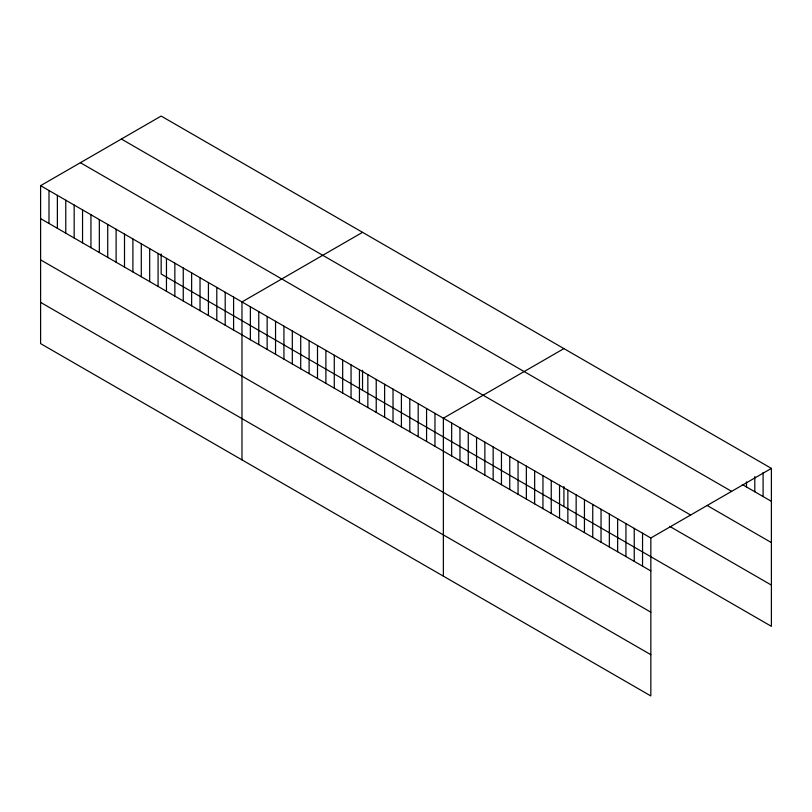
<?xml version="1.0" encoding="UTF-8"?>
<svg xmlns="http://www.w3.org/2000/svg" width="812" height="812" viewBox="0 0 812 812"><rect width="100%" height="100%" fill="white"/><g stroke="black" fill="none" stroke-linecap="round" stroke-linejoin="round"><path stroke-width="1.22" d="M40.6 185.674L650.838 537.991L650.838 695.935L40.6 343.608L40.6 185.674L161.162 116.065L771.4 468.392L771.4 626.326L161.162 274.009L161.162 253.973M362.538 232.333L241.976 301.932L241.976 459.876M563.914 348.602L443.362 418.2L443.362 576.144M650.838 537.991L771.4 468.392M742.351 484.561L771.4 501.339M121.374 139.035L731.612 491.351M707.079 505.45L771.4 542.589M80.388 162.704L690.626 515.021M669.738 526.389L771.4 585.087M40.6 218.621L650.838 570.938M40.6 259.87L650.838 612.187M40.6 302.368L650.838 654.685M763.097 472.462L763.097 496.548M754.805 476.542L754.805 491.757M746.502 481.892L746.502 486.967M642.546 533.2L642.546 566.147M634.243 528.409L634.243 561.356M625.94 523.618L625.94 556.565M617.648 518.827L617.648 551.774M609.345 514.037L609.345 546.983M601.042 509.246L601.042 542.193M592.75 504.445L592.75 537.402M584.447 499.654L584.447 532.611M576.144 494.863L576.144 527.82M567.852 490.072L567.852 523.029M563.914 486.51L563.914 506.536M559.549 485.282L559.549 518.229M551.246 480.491L551.246 513.438M542.954 475.7L542.954 508.647M534.651 470.909L534.651 503.856M526.349 466.118L526.349 499.065M518.056 461.328L518.056 494.275M509.753 456.537L509.753 489.484M501.451 451.746L501.451 484.693M493.158 446.955L493.158 479.902M484.855 442.164L484.855 475.111M476.553 437.363L476.553 470.321M468.26 432.573L468.26 465.53M459.957 427.782L459.957 460.739M451.655 422.991L451.655 455.938M434.968 413.359L434.968 446.306M426.574 408.517L426.574 441.464M418.19 403.665L418.19 436.623M409.796 398.824L409.796 431.771M401.402 393.982L401.402 426.929M393.018 389.131L393.018 422.088M384.624 384.289L384.624 417.236M376.23 379.448L376.23 412.394M367.846 374.606L367.846 407.553M362.538 370.242L362.538 390.278M359.452 369.754L359.452 402.711M351.058 364.913L351.058 397.86M342.674 360.071L342.674 393.018M334.28 355.23L334.28 388.177M325.886 350.378L325.886 383.325M317.502 345.536L317.502 378.483M309.108 340.695L309.108 373.642M300.714 335.843L300.714 368.8M292.32 331.002L292.32 363.949M283.936 326.16L283.936 359.107M275.542 321.319L275.542 354.265M267.148 316.467L267.148 349.424M258.764 311.625L258.764 344.572M250.37 306.784L250.37 339.731M233.592 297.09L233.592 330.037M225.198 292.249L225.198 325.196M216.804 287.407L216.804 320.354M208.42 282.556L208.42 315.513M200.026 277.714L200.026 310.661M191.632 272.873L191.632 305.82M183.248 268.021L183.248 300.978M174.854 263.179L174.854 296.126M166.46 258.338L166.46 291.285M158.076 253.496L158.076 286.443M149.682 248.645L149.682 281.602M141.288 243.803L141.288 276.75M132.904 238.961L132.904 271.908M124.51 234.11L124.51 267.067M116.116 229.268L116.116 262.215M107.722 224.427L107.722 257.374M99.338 219.585L99.338 252.532M90.944 214.733L90.944 247.69M82.55 209.892L82.55 242.839M74.166 205.05L74.166 237.997M65.772 200.209L65.772 233.156M57.378 195.357L57.378 228.304M48.994 190.515L48.994 223.462"/></g></svg>
